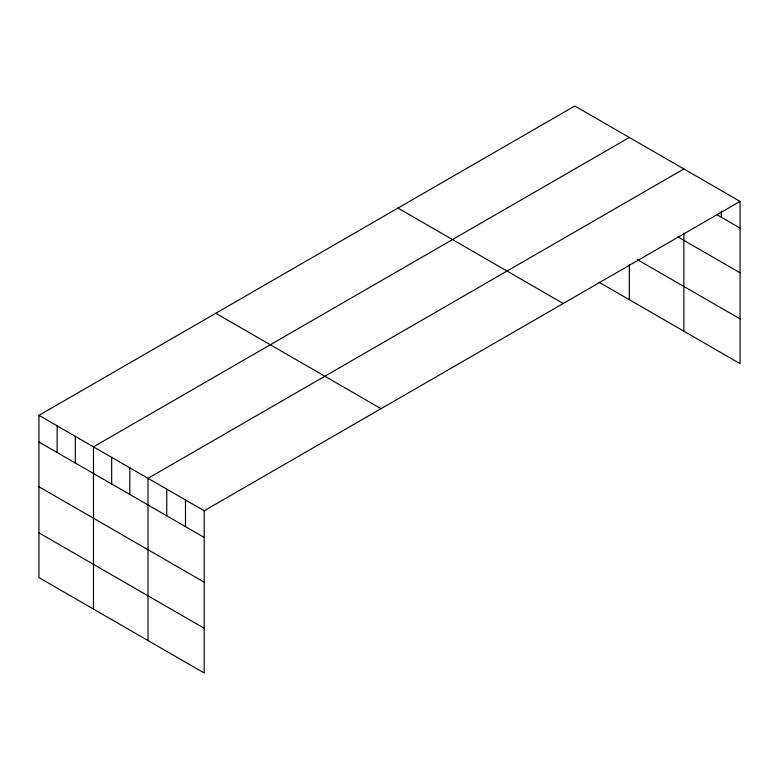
<?xml version="1.0" encoding="UTF-8"?>
<svg xmlns="http://www.w3.org/2000/svg" width="779" height="779" viewBox="0 0 779 779"><rect width="100%" height="100%" fill="white"/><g stroke="black" fill="none" stroke-linecap="round" stroke-linejoin="round"><path stroke-width="1.17" d="M38.95 415.363L204.205 510.771L204.205 673.007L38.95 577.599L38.95 415.363L574.795 105.993L740.05 201.401L740.05 363.637L599.032 282.222M629.325 137.484L93.49 446.844L93.49 609.081M683.865 168.965L148.02 478.325L148.02 640.562M204.205 510.771L740.05 201.401M717.157 214.838L740.05 228.062M677.798 236.865L740.05 272.796M637.407 259.641L740.05 318.903M397.962 208.081L563.227 303.498M215.773 313.265L381.038 408.683M38.95 442.014L204.205 537.422M38.95 486.758L204.205 582.166M38.95 532.855L204.205 628.264M721.325 211.187L721.325 217.244M683.865 233.301L683.865 331.202M629.325 264.393L629.325 299.72M185.48 499.952L185.48 526.614M166.755 489.144L166.755 515.795M129.84 467.838L129.84 494.49M111.66 457.341L111.66 483.993M75.31 436.347L75.31 462.999M57.13 425.85L57.13 452.511"/></g></svg>
